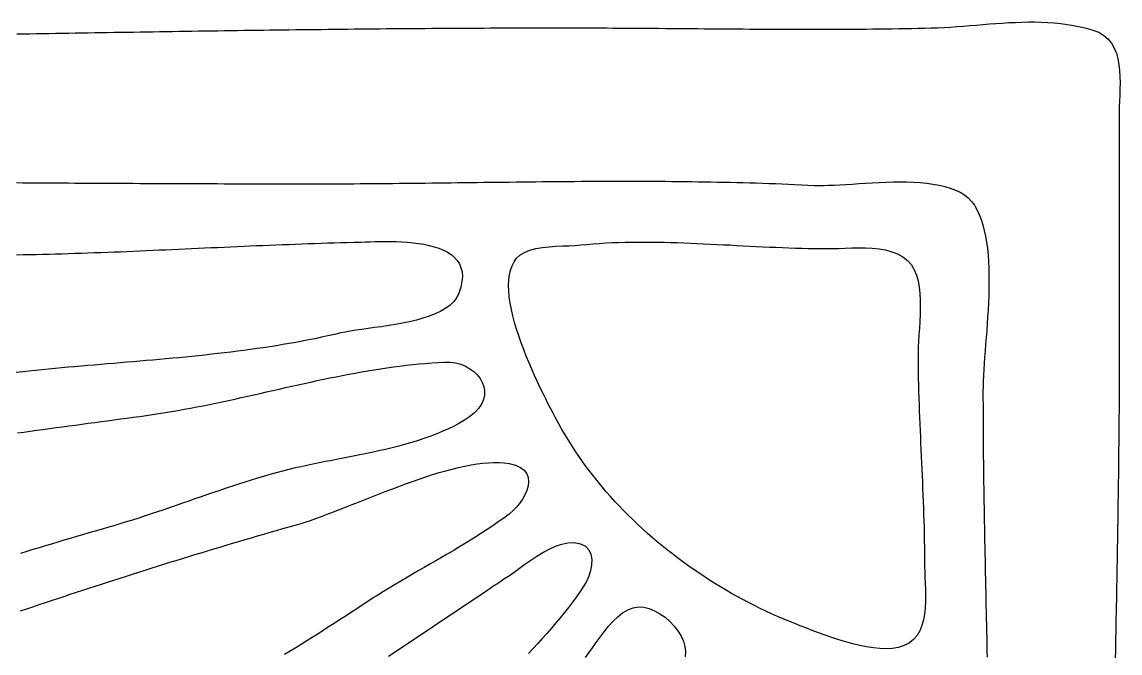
# Model space of a CAD drawing. Header units: millimetres. Extents: x 39 to 1143, y 32 to 1572.
# Drawn here: x 970.4 to 1139.7, y 1474.7 to 1572 of the extents above; entities that cross this region are included whole.
import ezdxf

# ---------------------------------------------------------------- set-up
doc = ezdxf.new("R2010")
doc.units = ezdxf.units.MM
doc.layers.add('0_0_0', color=3, linetype='Continuous')

msp = doc.modelspace()

# ---------------------------------------------------------------- linework, layer by layer
at = {"layer": '0_0_0'}
for points in [[(969.58, 1570.15), (970.58, 1570.17), (971.58, 1570.18), (972.58, 1570.2), (973.58, 1570.22), (974.58, 1570.24), (975.58, 1570.25), (976.58, 1570.27), (977.58, 1570.29), (978.58, 1570.3), (979.59, 1570.32), (980.59, 1570.34), (981.59, 1570.35), (982.59, 1570.37), (983.59, 1570.39), (984.59, 1570.4), (985.59, 1570.42), (986.59, 1570.44), (987.59, 1570.45), (988.59, 1570.47), (989.59, 1570.48), (990.59, 1570.5), (991.59, 1570.52), (992.59, 1570.53), (993.59, 1570.55), (994.59, 1570.56), (995.59, 1570.58), (996.59, 1570.59), (997.59, 1570.61), (998.59, 1570.62), (999.59, 1570.64), (1000.59, 1570.65), (1001.59, 1570.67), (1002.59, 1570.68), (1003.59, 1570.7), (1004.59, 1570.71), (1005.59, 1570.72), (1006.59, 1570.74), (1007.59, 1570.75), (1008.59, 1570.76), (1009.59, 1570.78), (1010.58, 1570.79), (1011.58, 1570.8), (1012.58, 1570.82), (1013.58, 1570.83), (1014.58, 1570.84), (1015.58, 1570.85), (1016.58, 1570.86), (1017.58, 1570.88), (1018.58, 1570.89), (1019.58, 1570.9), (1020.58, 1570.91), (1021.58, 1570.92), (1022.58, 1570.93), (1023.58, 1570.94), (1024.58, 1570.95), (1025.58, 1570.96), (1026.58, 1570.97), (1027.57, 1570.97), (1028.57, 1570.98), (1029.57, 1570.99), (1030.57, 1571), (1031.57, 1571.01), (1032.57, 1571.01), (1033.57, 1571.02), (1034.57, 1571.03), (1035.57, 1571.03), (1036.57, 1571.04), (1037.56, 1571.04), (1038.56, 1571.05), (1039.56, 1571.05), (1040.56, 1571.06), (1041.56, 1571.06), (1042.56, 1571.07), (1043.56, 1571.07), (1044.56, 1571.07), (1045.55, 1571.08), (1046.55, 1571.08), (1047.55, 1571.08), (1048.55, 1571.08), (1049.55, 1571.08), (1050.55, 1571.08), (1051.54, 1571.08), (1052.54, 1571.08), (1053.54, 1571.08), (1054.54, 1571.08), (1055.54, 1571.08), (1056.54, 1571.08), (1057.53, 1571.08), (1058.53, 1571.07), (1059.53, 1571.07), (1060.53, 1571.07), (1061.53, 1571.06), (1062.52, 1571.06), (1063.52, 1571.05), (1064.52, 1571.05), (1065.52, 1571.04), (1066.52, 1571.03), (1067.52, 1571.03), (1068.52, 1571.02), (1069.52, 1571.01), (1070.52, 1571.01), (1071.52, 1571), (1072.52, 1570.99), (1073.52, 1570.98), (1074.52, 1570.97), (1075.52, 1570.96), (1076.52, 1570.96), (1077.52, 1570.95), (1078.52, 1570.94), (1079.52, 1570.93), (1080.52, 1570.93), (1081.52, 1570.92), (1082.52, 1570.91), (1083.52, 1570.91), (1084.52, 1570.9), (1085.53, 1570.89), (1086.53, 1570.89), (1087.53, 1570.89), (1088.53, 1570.88), (1089.53, 1570.88), (1090.53, 1570.88), (1091.53, 1570.88), (1092.53, 1570.88), (1093.53, 1570.88), (1094.53, 1570.88), (1095.53, 1570.88), (1096.53, 1570.88), (1097.53, 1570.89), (1098.53, 1570.89), (1099.53, 1570.9), (1100.53, 1570.91), (1101.53, 1570.92), (1102.53, 1570.93), (1103.53, 1570.94), (1104.53, 1570.96), (1105.53, 1570.97), (1106.53, 1570.99), (1107.53, 1571.01), (1108.53, 1571.03), (1109.53, 1571.05), (1110.52, 1571.07), (1111.52, 1571.1), (1112.52, 1571.15), (1113.52, 1571.21), (1114.51, 1571.28), (1115.51, 1571.36), (1116.51, 1571.44), (1117.51, 1571.52), (1118.52, 1571.6), (1119.52, 1571.69), (1120.52, 1571.76), (1121.52, 1571.83), (1122.52, 1571.89), (1123.52, 1571.94), (1124.52, 1571.98), (1125.52, 1572), (1126.52, 1572), (1127.52, 1571.98), (1128.51, 1571.93), (1129.51, 1571.86), (1130.51, 1571.76), (1131.5, 1571.63), (1132.49, 1571.47), (1133.49, 1571.27), (1134.48, 1571.03), (1135.47, 1570.75), (1136.39, 1570.4), (1137.17, 1569.93), (1137.82, 1569.36), (1138.34, 1568.71), (1138.76, 1567.98), (1139.09, 1567.18), (1139.33, 1566.33), (1139.49, 1565.44), (1139.59, 1564.51), (1139.64, 1563.57), (1139.65, 1562.61), (1139.64, 1561.66), (1139.61, 1560.71), (1139.57, 1559.79), (1139.54, 1558.9), (1139.52, 1558.06), (1139.52, 1520.06), (1139.52, 1519.06), (1139.52, 1518.05), (1139.52, 1517.05), (1139.52, 1516.05), (1139.51, 1515.05), (1139.51, 1514.04), (1139.5, 1513.04), (1139.5, 1512.04), (1139.49, 1511.04), (1139.48, 1510.04), (1139.47, 1509.03), (1139.46, 1508.03), (1139.46, 1507.03), (1139.44, 1506.03), (1139.43, 1505.03), (1139.42, 1504.03), (1139.41, 1503.02), (1139.4, 1502.02), (1139.38, 1501.02), (1139.37, 1500.02), (1139.36, 1499.02), (1139.34, 1498.02), (1139.33, 1497.02), (1139.31, 1496.01), (1139.3, 1495.01), (1139.28, 1494.01), (1139.26, 1493.01), (1139.25, 1492.01), (1139.23, 1491.01), (1139.21, 1490.01), (1139.2, 1489.01), (1139.18, 1488.01), (1139.16, 1487.01), (1139.14, 1486), (1139.12, 1485), (1139.1, 1484), (1139.09, 1483), (1139.07, 1482), (1139.05, 1481), (1139.03, 1480), (1139.01, 1479), (1138.99, 1478), (1138.97, 1477), (1138.95, 1476), (1138.94, 1475), (1138.92, 1474)], [(969.52, 1547.23), (970.52, 1547.22), (971.52, 1547.22), (972.52, 1547.21), (973.53, 1547.2), (974.53, 1547.2), (975.53, 1547.19), (976.53, 1547.19), (977.53, 1547.18), (978.53, 1547.17), (979.53, 1547.17), (980.53, 1547.16), (981.53, 1547.16), (982.53, 1547.15), (983.53, 1547.15), (984.53, 1547.14), (985.53, 1547.14), (986.53, 1547.13), (987.53, 1547.13), (988.53, 1547.12), (989.53, 1547.12), (990.53, 1547.11), (991.53, 1547.11), (992.53, 1547.1), (993.53, 1547.1), (994.53, 1547.1), (995.53, 1547.09), (996.53, 1547.09), (997.53, 1547.09), (998.53, 1547.08), (999.53, 1547.08), (1000.53, 1547.08), (1001.53, 1547.07), (1002.53, 1547.07), (1003.53, 1547.07), (1004.53, 1547.07), (1005.53, 1547.07), (1006.53, 1547.06), (1007.53, 1547.06), (1008.53, 1547.06), (1009.53, 1547.06), (1010.53, 1547.06), (1011.53, 1547.06), (1012.53, 1547.06), (1013.52, 1547.06), (1014.52, 1547.06), (1015.52, 1547.06), (1016.52, 1547.06), (1017.52, 1547.06), (1018.52, 1547.06), (1019.53, 1547.06), (1020.53, 1547.07), (1021.53, 1547.07), (1022.53, 1547.08), (1023.53, 1547.08), (1024.53, 1547.09), (1025.53, 1547.1), (1026.53, 1547.11), (1027.53, 1547.12), (1028.53, 1547.13), (1029.53, 1547.14), (1030.53, 1547.15), (1031.54, 1547.16), (1032.54, 1547.17), (1033.54, 1547.18), (1034.54, 1547.19), (1035.54, 1547.21), (1036.54, 1547.22), (1037.54, 1547.23), (1038.55, 1547.24), (1039.55, 1547.26), (1040.55, 1547.27), (1041.55, 1547.28), (1042.55, 1547.29), (1043.55, 1547.31), (1044.55, 1547.32), (1045.56, 1547.33), (1046.56, 1547.34), (1047.56, 1547.35), (1048.56, 1547.37), (1049.56, 1547.38), (1050.56, 1547.39), (1051.56, 1547.4), (1052.57, 1547.41), (1053.57, 1547.41), (1054.57, 1547.42), (1055.57, 1547.43), (1056.57, 1547.44), (1057.57, 1547.44), (1058.57, 1547.45), (1059.57, 1547.45), (1060.57, 1547.46), (1061.57, 1547.46), (1062.57, 1547.46), (1063.57, 1547.46), (1064.57, 1547.46), (1065.57, 1547.46), (1066.57, 1547.45), (1067.57, 1547.45), (1068.57, 1547.45), (1069.57, 1547.44), (1070.57, 1547.43), (1071.57, 1547.42), (1072.57, 1547.41), (1073.57, 1547.4), (1074.57, 1547.38), (1075.57, 1547.37), (1076.57, 1547.35), (1077.57, 1547.33), (1078.57, 1547.31), (1079.56, 1547.29), (1080.56, 1547.26), (1081.56, 1547.24), (1082.56, 1547.21), (1083.56, 1547.18), (1084.55, 1547.15), (1085.55, 1547.11), (1086.55, 1547.08), (1087.54, 1547.04), (1088.54, 1547), (1089.54, 1546.96), (1090.53, 1546.91), (1091.53, 1546.86), (1092.52, 1546.81), (1093.2, 1546.79), (1093.93, 1546.79), (1094.72, 1546.82), (1095.57, 1546.85), (1096.47, 1546.9), (1097.4, 1546.96), (1098.38, 1547.02), (1099.38, 1547.09), (1100.41, 1547.15), (1101.45, 1547.21), (1102.52, 1547.27), (1103.59, 1547.31), (1104.66, 1547.34), (1105.73, 1547.35), (1106.79, 1547.34), (1107.83, 1547.3), (1108.86, 1547.24), (1109.86, 1547.14), (1110.82, 1547.01), (1111.76, 1546.85), (1112.65, 1546.64), (1113.49, 1546.39), (1114.27, 1546.09), (1115, 1545.74), (1115.66, 1545.33), (1116.26, 1544.87), (1116.77, 1544.34), (1117.21, 1543.75), (1117.59, 1543.07), (1117.94, 1542.34), (1118.24, 1541.57), (1118.5, 1540.75), (1118.73, 1539.88), (1118.92, 1538.98), (1119.08, 1538.05), (1119.21, 1537.09), (1119.3, 1536.1), (1119.37, 1535.08), (1119.42, 1534.05), (1119.45, 1533), (1119.45, 1531.93), (1119.44, 1530.86), (1119.41, 1529.78), (1119.36, 1528.69), (1119.31, 1527.61), (1119.24, 1526.53), (1119.17, 1525.45), (1119.1, 1524.39), (1119.02, 1523.34), (1118.94, 1522.31), (1118.86, 1521.29), (1118.78, 1520.3), (1118.71, 1519.34), (1118.65, 1518.41), (1118.6, 1517.51), (1118.56, 1516.65), (1118.53, 1515.83), (1118.52, 1515.06), (1118.52, 1514.05), (1118.53, 1513.05), (1118.53, 1512.05), (1118.53, 1511.05), (1118.54, 1510.04), (1118.55, 1509.04), (1118.55, 1508.04), (1118.56, 1507.04), (1118.57, 1506.04), (1118.58, 1505.04), (1118.59, 1504.04), (1118.6, 1503.04), (1118.62, 1502.04), (1118.63, 1501.04), (1118.65, 1500.04), (1118.66, 1499.04), (1118.68, 1498.04), (1118.69, 1497.04), (1118.71, 1496.04), (1118.73, 1495.04), (1118.75, 1494.04), (1118.76, 1493.04), (1118.78, 1492.04), (1118.8, 1491.04), (1118.82, 1490.04), (1118.84, 1489.04), (1118.86, 1488.04), (1118.88, 1487.05), (1118.91, 1486.05), (1118.93, 1485.05), (1118.95, 1484.05), (1118.97, 1483.05), (1118.99, 1482.05), (1119.01, 1481.06), (1119.03, 1480.06), (1119.06, 1479.06), (1119.08, 1478.06), (1119.1, 1477.06), (1119.12, 1476.06), (1119.14, 1475.07), (1119.16, 1474.07)], [(969.55, 1536.12), (970.55, 1536.13), (971.55, 1536.15), (972.55, 1536.17), (973.55, 1536.2), (974.56, 1536.22), (975.56, 1536.25), (976.56, 1536.28), (977.56, 1536.31), (978.56, 1536.34), (979.56, 1536.37), (980.56, 1536.41), (981.56, 1536.44), (982.56, 1536.48), (983.56, 1536.52), (984.56, 1536.55), (985.56, 1536.59), (986.56, 1536.63), (987.55, 1536.68), (988.55, 1536.72), (989.55, 1536.76), (990.55, 1536.8), (991.55, 1536.85), (992.55, 1536.89), (993.55, 1536.94), (994.55, 1536.98), (995.54, 1537.03), (996.54, 1537.07), (997.54, 1537.12), (998.54, 1537.16), (999.54, 1537.21), (1000.54, 1537.25), (1001.54, 1537.3), (1002.53, 1537.34), (1003.53, 1537.39), (1004.53, 1537.43), (1005.53, 1537.48), (1006.53, 1537.52), (1007.53, 1537.56), (1008.53, 1537.6), (1009.53, 1537.64), (1010.52, 1537.68), (1011.52, 1537.72), (1012.52, 1537.76), (1013.52, 1537.8), (1014.52, 1537.83), (1015.52, 1537.87), (1016.52, 1537.9), (1017.52, 1537.93), (1018.52, 1537.96), (1019.52, 1537.99), (1020.52, 1538.02), (1021.52, 1538.04), (1022.06, 1538.06), (1022.65, 1538.08), (1023.31, 1538.11), (1024.02, 1538.13), (1024.77, 1538.15), (1025.56, 1538.17), (1026.37, 1538.17), (1027.21, 1538.17), (1028.07, 1538.15), (1028.94, 1538.11), (1029.8, 1538.05), (1030.67, 1537.97), (1031.52, 1537.87), (1032.35, 1537.73), (1033.15, 1537.56), (1033.93, 1537.36), (1034.66, 1537.12), (1035.34, 1536.83), (1035.97, 1536.51), (1036.54, 1536.14), (1037.04, 1535.71), (1037.46, 1535.24), (1037.81, 1534.71), (1038.06, 1534.12), (1038.22, 1533.47), (1038.27, 1532.76), (1038.21, 1531.98), (1038.04, 1531.13), (1037.74, 1530.21), (1037.4, 1529.53), (1036.95, 1528.92), (1036.37, 1528.37), (1035.7, 1527.87), (1034.93, 1527.42), (1034.09, 1527.02), (1033.17, 1526.66), (1032.2, 1526.33), (1031.19, 1526.05), (1030.13, 1525.8), (1029.06, 1525.57), (1027.97, 1525.37), (1026.89, 1525.19), (1025.81, 1525.03), (1024.75, 1524.88), (1023.73, 1524.74), (1022.76, 1524.6), (1021.84, 1524.47), (1020.98, 1524.34), (1020.21, 1524.2), (1019.52, 1524.06), (1018.54, 1523.83), (1017.55, 1523.6), (1016.56, 1523.39), (1015.56, 1523.18), (1014.57, 1522.99), (1013.58, 1522.8), (1012.58, 1522.61), (1011.59, 1522.43), (1010.59, 1522.26), (1009.6, 1522.1), (1008.6, 1521.94), (1007.6, 1521.79), (1006.6, 1521.65), (1005.6, 1521.51), (1004.6, 1521.37), (1003.6, 1521.24), (1002.6, 1521.12), (1001.6, 1521), (1000.6, 1520.88), (999.59, 1520.77), (998.59, 1520.66), (997.59, 1520.55), (996.58, 1520.45), (995.58, 1520.35), (994.58, 1520.25), (993.57, 1520.16), (992.57, 1520.07), (991.56, 1519.98), (990.56, 1519.89), (989.55, 1519.8), (988.55, 1519.71), (987.54, 1519.63), (986.54, 1519.54), (985.53, 1519.46), (984.53, 1519.38), (983.52, 1519.29), (982.52, 1519.21), (981.51, 1519.12), (980.51, 1519.04), (979.5, 1518.95), (978.5, 1518.86), (977.5, 1518.77), (976.49, 1518.68), (975.49, 1518.58), (974.49, 1518.49), (973.49, 1518.39), (972.49, 1518.28), (971.49, 1518.18), (970.49, 1518.07), (969.49, 1517.96)], [(1056.52, 1537.62), (1057.48, 1537.71), (1058.45, 1537.8), (1059.42, 1537.87), (1060.39, 1537.93), (1061.38, 1537.98), (1062.36, 1538.02), (1063.35, 1538.04), (1064.34, 1538.06), (1065.34, 1538.07), (1066.34, 1538.08), (1067.35, 1538.07), (1068.35, 1538.06), (1069.36, 1538.04), (1070.37, 1538.02), (1071.39, 1537.99), (1072.4, 1537.95), (1073.42, 1537.91), (1074.43, 1537.87), (1075.45, 1537.82), (1076.47, 1537.77), (1077.49, 1537.72), (1078.51, 1537.67), (1079.52, 1537.62), (1080.54, 1537.56), (1081.56, 1537.51), (1082.57, 1537.46), (1083.58, 1537.4), (1084.59, 1537.35), (1085.6, 1537.3), (1086.61, 1537.26), (1087.61, 1537.22), (1088.61, 1537.18), (1089.61, 1537.14), (1090.6, 1537.11), (1091.59, 1537.09), (1092.57, 1537.07), (1093.55, 1537.06), (1094.52, 1537.06), (1095.37, 1537.07), (1096.29, 1537.1), (1097.27, 1537.15), (1098.29, 1537.18), (1099.34, 1537.2), (1100.4, 1537.19), (1101.46, 1537.13), (1102.5, 1537.02), (1103.51, 1536.85), (1104.47, 1536.59), (1105.36, 1536.25), (1106.18, 1535.8), (1106.89, 1535.24), (1107.5, 1534.54), (1107.93, 1533.81), (1108.27, 1532.99), (1108.52, 1532.09), (1108.69, 1531.13), (1108.8, 1530.12), (1108.85, 1529.07), (1108.86, 1528), (1108.83, 1526.92), (1108.78, 1525.85), (1108.72, 1524.8), (1108.65, 1523.78), (1108.59, 1522.81), (1108.54, 1521.89), (1108.52, 1521.06), (1108.53, 1520.05), (1108.53, 1519.05), (1108.55, 1518.05), (1108.56, 1517.05), (1108.59, 1516.05), (1108.61, 1515.05), (1108.64, 1514.05), (1108.67, 1513.05), (1108.71, 1512.05), (1108.74, 1511.05), (1108.78, 1510.05), (1108.82, 1509.05), (1108.87, 1508.06), (1108.91, 1507.06), (1108.96, 1506.06), (1109, 1505.06), (1109.05, 1504.06), (1109.09, 1503.06), (1109.14, 1502.07), (1109.18, 1501.07), (1109.22, 1500.07), (1109.26, 1499.07), (1109.3, 1498.07), (1109.34, 1497.07), (1109.38, 1496.07), (1109.41, 1495.07), (1109.44, 1494.07), (1109.46, 1493.07), (1109.48, 1492.07), (1109.5, 1491.07), (1109.51, 1490.06), (1109.52, 1489.06), (1109.52, 1488.06), (1109.54, 1487.26), (1109.57, 1486.4), (1109.61, 1485.5), (1109.65, 1484.56), (1109.66, 1483.6), (1109.66, 1482.63), (1109.61, 1481.67), (1109.51, 1480.73), (1109.35, 1479.82), (1109.11, 1478.96), (1108.79, 1478.16), (1108.37, 1477.44), (1107.83, 1476.81), (1107.18, 1476.28), (1106.4, 1475.87), (1105.47, 1475.58), (1104.57, 1475.45), (1103.63, 1475.39), (1102.65, 1475.42), (1101.63, 1475.51), (1100.58, 1475.67), (1099.52, 1475.88), (1098.44, 1476.14), (1097.36, 1476.43), (1096.28, 1476.76), (1095.22, 1477.11), (1094.18, 1477.48), (1093.16, 1477.85), (1092.18, 1478.22), (1091.24, 1478.59), (1090.35, 1478.94), (1089.52, 1479.26), (1088.62, 1479.62), (1087.73, 1479.99), (1086.83, 1480.38), (1085.94, 1480.78), (1085.05, 1481.19), (1084.16, 1481.61), (1083.28, 1482.05), (1082.4, 1482.5), (1081.52, 1482.96), (1080.65, 1483.43), (1079.78, 1483.91), (1078.92, 1484.41), (1078.06, 1484.92), (1077.21, 1485.44), (1076.37, 1485.97), (1075.53, 1486.51), (1074.7, 1487.07), (1073.87, 1487.63), (1073.05, 1488.21), (1072.24, 1488.8), (1071.43, 1489.4), (1070.64, 1490), (1069.85, 1490.62), (1069.07, 1491.25), (1068.3, 1491.89), (1067.53, 1492.54), (1066.78, 1493.21), (1066.04, 1493.88), (1065.3, 1494.56), (1064.58, 1495.25), (1063.86, 1495.95), (1063.16, 1496.66), (1062.47, 1497.37), (1061.79, 1498.1), (1061.12, 1498.84), (1060.46, 1499.59), (1059.82, 1500.34), (1059.19, 1501.11), (1058.57, 1501.88), (1057.96, 1502.66), (1057.36, 1503.45), (1056.78, 1504.25), (1056.22, 1505.05), (1055.67, 1505.87), (1055.13, 1506.69), (1054.61, 1507.52), (1054.1, 1508.36), (1053.61, 1509.2), (1053.13, 1510.06), (1052.87, 1510.53), (1052.58, 1511.07), (1052.25, 1511.69), (1051.9, 1512.36), (1051.52, 1513.1), (1051.12, 1513.89), (1050.71, 1514.73), (1050.28, 1515.61), (1049.85, 1516.53), (1049.41, 1517.48), (1048.98, 1518.46), (1048.55, 1519.46), (1048.13, 1520.48), (1047.73, 1521.51), (1047.34, 1522.55), (1046.98, 1523.6), (1046.64, 1524.64), (1046.33, 1525.67), (1046.06, 1526.69), (1045.83, 1527.69), (1045.65, 1528.66), (1045.51, 1529.61), (1045.42, 1530.53), (1045.39, 1531.41), (1045.42, 1532.24), (1045.52, 1533.02), (1045.69, 1533.75), (1045.93, 1534.42), (1046.24, 1535.03), (1046.64, 1535.57), (1047.13, 1536.03), (1047.84, 1536.48), (1048.67, 1536.82), (1049.6, 1537.07), (1050.6, 1537.24), (1051.65, 1537.36), (1052.7, 1537.43), (1053.75, 1537.47), (1054.75, 1537.51), (1055.68, 1537.55), (1056.52, 1537.62)], [(969.68, 1508.66), (970.67, 1508.79), (971.66, 1508.93), (972.66, 1509.06), (973.65, 1509.2), (974.64, 1509.33), (975.63, 1509.47), (976.62, 1509.6), (977.62, 1509.74), (978.61, 1509.87), (979.6, 1510), (980.59, 1510.14), (981.59, 1510.27), (982.58, 1510.41), (983.57, 1510.54), (984.56, 1510.68), (985.55, 1510.81), (986.55, 1510.94), (987.54, 1511.08), (988.53, 1511.21), (989.52, 1511.35), (990.5, 1511.48), (991.48, 1511.63), (992.46, 1511.78), (993.44, 1511.94), (994.41, 1512.11), (995.39, 1512.29), (996.37, 1512.47), (997.34, 1512.65), (998.32, 1512.85), (999.29, 1513.05), (1000.27, 1513.25), (1001.24, 1513.45), (1002.22, 1513.66), (1003.19, 1513.88), (1004.17, 1514.09), (1005.14, 1514.31), (1006.12, 1514.53), (1007.09, 1514.75), (1008.07, 1514.97), (1009.04, 1515.19), (1010.02, 1515.41), (1010.99, 1515.64), (1011.97, 1515.86), (1012.94, 1516.07), (1013.92, 1516.29), (1014.89, 1516.5), (1015.87, 1516.71), (1016.85, 1516.92), (1017.82, 1517.12), (1018.8, 1517.32), (1019.78, 1517.52), (1020.76, 1517.7), (1021.74, 1517.89), (1022.72, 1518.06), (1023.7, 1518.23), (1024.68, 1518.4), (1025.66, 1518.55), (1026.64, 1518.7), (1027.63, 1518.84), (1028.61, 1518.96), (1029.59, 1519.08), (1030.58, 1519.19), (1031.57, 1519.29), (1032.55, 1519.38), (1033.54, 1519.46), (1034.53, 1519.52), (1035.52, 1519.57)], [(1035.52, 1519.57), (1036.39, 1519.56), (1037.23, 1519.44), (1038.02, 1519.23), (1038.76, 1518.93), (1039.44, 1518.55), (1040.04, 1518.11), (1040.57, 1517.6), (1041, 1517.04), (1041.34, 1516.44), (1041.57, 1515.8), (1041.68, 1515.14), (1041.67, 1514.47), (1041.51, 1513.78), (1041.22, 1513.1), (1040.77, 1512.43), (1040.16, 1511.77), (1039.37, 1511.14), (1038.62, 1510.64), (1037.83, 1510.17), (1037.01, 1509.72), (1036.15, 1509.3), (1035.27, 1508.9), (1034.36, 1508.52), (1033.42, 1508.16), (1032.46, 1507.82), (1031.48, 1507.5), (1030.49, 1507.19), (1029.48, 1506.9), (1028.46, 1506.63), (1027.43, 1506.37), (1026.4, 1506.12), (1025.35, 1505.88), (1024.31, 1505.65), (1023.27, 1505.43), (1022.23, 1505.22), (1021.19, 1505.01), (1020.16, 1504.81), (1019.15, 1504.61), (1018.14, 1504.42), (1017.15, 1504.23), (1016.18, 1504.04), (1015.23, 1503.85), (1014.3, 1503.65), (1013.4, 1503.45), (1012.52, 1503.25), (1011.54, 1503.02), (1010.56, 1502.77), (1009.59, 1502.51), (1008.61, 1502.24), (1007.64, 1501.96), (1006.67, 1501.67), (1005.7, 1501.37), (1004.74, 1501.07), (1003.77, 1500.76), (1002.81, 1500.44), (1001.85, 1500.12), (1000.88, 1499.8), (999.92, 1499.47), (998.96, 1499.14), (998, 1498.81), (997.04, 1498.48), (996.09, 1498.14), (995.13, 1497.81), (994.17, 1497.47), (993.21, 1497.14), (992.25, 1496.81), (991.29, 1496.49), (990.32, 1496.16), (989.36, 1495.85), (988.4, 1495.53), (987.43, 1495.23), (986.46, 1494.93), (985.49, 1494.63), (984.52, 1494.35), (983.56, 1494.07), (982.61, 1493.79), (981.65, 1493.51), (980.69, 1493.23), (979.73, 1492.95), (978.77, 1492.67), (977.81, 1492.39), (976.85, 1492.1), (975.9, 1491.82), (974.94, 1491.53), (973.98, 1491.25), (973.02, 1490.96), (972.06, 1490.67), (971.11, 1490.38), (970.15, 1490.09)], [(970.16, 1481.23), (971.12, 1481.55), (972.08, 1481.87), (973.04, 1482.19), (973.99, 1482.51), (974.95, 1482.83), (975.91, 1483.15), (976.87, 1483.46), (977.83, 1483.78), (978.79, 1484.09), (979.75, 1484.41), (980.71, 1484.72), (981.67, 1485.03), (982.63, 1485.34), (983.59, 1485.66), (984.55, 1485.97), (985.51, 1486.27), (986.47, 1486.58), (987.43, 1486.89), (988.39, 1487.2), (989.35, 1487.5), (990.31, 1487.8), (991.28, 1488.11), (992.24, 1488.41), (993.2, 1488.71), (994.16, 1489.01), (995.13, 1489.31), (996.09, 1489.6), (997.05, 1489.9), (998.02, 1490.19), (998.98, 1490.49), (999.95, 1490.78), (1000.91, 1491.07), (1001.88, 1491.36), (1002.85, 1491.65), (1003.81, 1491.93), (1004.78, 1492.22), (1005.74, 1492.5), (1006.71, 1492.78), (1007.68, 1493.06), (1008.65, 1493.34), (1009.62, 1493.62), (1010.59, 1493.9), (1011.55, 1494.17), (1012.52, 1494.44), (1013.26, 1494.66), (1014.04, 1494.9), (1014.85, 1495.18), (1015.69, 1495.47), (1016.56, 1495.79), (1017.45, 1496.12), (1018.38, 1496.47), (1019.32, 1496.84), (1020.28, 1497.22), (1021.26, 1497.6), (1022.26, 1498), (1023.27, 1498.4), (1024.3, 1498.8), (1025.33, 1499.21), (1026.37, 1499.61), (1027.42, 1500.01), (1028.47, 1500.41), (1029.52, 1500.8), (1030.57, 1501.17), (1031.61, 1501.54), (1032.65, 1501.88), (1033.69, 1502.22), (1034.71, 1502.53), (1035.72, 1502.82), (1036.72, 1503.08), (1037.7, 1503.32), (1038.67, 1503.54), (1039.61, 1503.72), (1040.53, 1503.87), (1041.43, 1503.98), (1042.3, 1504.05), (1043.14, 1504.09), (1043.95, 1504.08), (1044.72, 1504.03), (1045.46, 1503.94)], [(1045.46, 1503.94), (1046.46, 1503.69), (1047.23, 1503.34), (1047.81, 1502.89), (1048.19, 1502.37), (1048.41, 1501.78), (1048.48, 1501.15), (1048.41, 1500.48), (1048.22, 1499.79), (1047.92, 1499.1), (1047.54, 1498.43), (1047.09, 1497.78), (1046.58, 1497.17), (1046.03, 1496.63), (1045.46, 1496.15), (1044.64, 1495.54), (1043.8, 1494.94), (1042.96, 1494.35), (1042.1, 1493.78), (1041.24, 1493.21), (1040.37, 1492.65), (1039.5, 1492.1), (1038.62, 1491.56), (1037.73, 1491.03), (1036.84, 1490.5), (1035.95, 1489.97), (1035.05, 1489.45), (1034.16, 1488.93), (1033.26, 1488.41), (1032.36, 1487.89), (1031.46, 1487.38), (1030.57, 1486.86), (1029.67, 1486.34), (1028.78, 1485.81), (1027.89, 1485.28), (1027.01, 1484.75), (1026.13, 1484.21), (1025.25, 1483.67), (1024.38, 1483.11), (1023.52, 1482.55), (1022.69, 1482), (1021.86, 1481.45), (1021.02, 1480.91), (1020.18, 1480.36), (1019.34, 1479.82), (1018.5, 1479.28), (1017.66, 1478.74), (1016.81, 1478.2), (1015.97, 1477.66), (1015.12, 1477.13), (1014.28, 1476.6), (1013.43, 1476.06), (1012.58, 1475.53), (1011.73, 1475), (1010.87, 1474.48)], [(1026.9, 1474.22), (1027.75, 1474.79), (1028.59, 1475.36), (1029.44, 1475.93), (1030.28, 1476.5), (1031.13, 1477.07), (1031.97, 1477.64), (1032.82, 1478.2), (1033.67, 1478.77), (1034.51, 1479.34), (1035.36, 1479.91), (1036.2, 1480.47), (1037.05, 1481.04), (1037.9, 1481.61), (1038.74, 1482.17), (1039.59, 1482.74), (1040.44, 1483.31), (1041.29, 1483.87), (1042.13, 1484.44), (1042.98, 1485.01), (1043.83, 1485.57), (1044.68, 1486.14), (1045.52, 1486.7), (1046.27, 1487.21), (1047.07, 1487.79), (1047.92, 1488.4), (1048.82, 1489.03), (1049.75, 1489.64), (1050.7, 1490.22), (1051.66, 1490.74), (1052.63, 1491.18), (1053.59, 1491.51), (1054.53, 1491.71), (1055.45, 1491.76)], [(1055.45, 1491.76), (1056.48, 1491.58), (1057.24, 1491.2), (1057.77, 1490.64), (1058.09, 1489.95), (1058.22, 1489.16), (1058.19, 1488.31), (1058.03, 1487.44), (1057.76, 1486.58), (1057.4, 1485.77), (1056.99, 1485.06), (1056.43, 1484.23), (1055.85, 1483.41), (1055.25, 1482.59), (1054.63, 1481.77), (1054, 1480.96), (1053.34, 1480.16), (1052.67, 1479.36), (1051.99, 1478.56), (1051.3, 1477.76), (1050.59, 1476.97), (1049.88, 1476.19), (1049.17, 1475.41), (1048.45, 1474.63)], [(1057.24, 1474.06), (1057.78, 1474.75), (1058.34, 1475.51), (1058.92, 1476.33), (1059.52, 1477.18), (1060.15, 1478.02), (1060.81, 1478.85), (1061.5, 1479.62), (1062.22, 1480.32), (1062.98, 1480.92), (1063.78, 1481.39), (1064.61, 1481.71)], [(1064.61, 1481.71), (1065.41, 1481.83), (1066.23, 1481.78), (1067.07, 1481.58), (1067.91, 1481.24), (1068.73, 1480.79), (1069.52, 1480.23), (1070.25, 1479.59), (1070.92, 1478.88), (1071.5, 1478.13), (1071.98, 1477.34), (1072.35, 1476.54), (1072.57, 1475.74), (1072.65, 1474.97), (1072.6, 1474.14)]]:
    msp.add_lwpolyline(points, dxfattribs=at)

doc.saveas('drawing.dxf')
